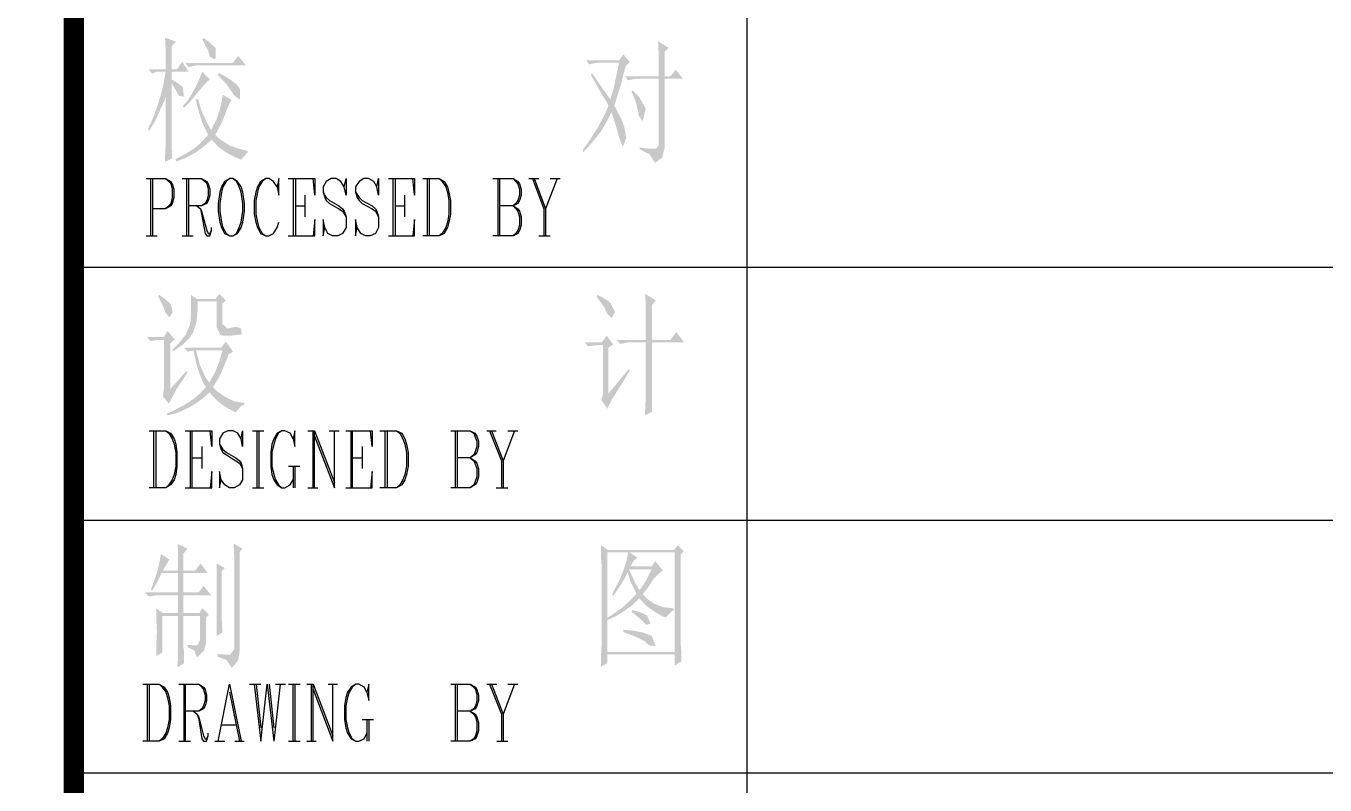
# Paper-space layout 'Layout1' of a CAD drawing. Header units: millimetres. Extents: x 0 to 841, y -74 to 594.
# Drawn here: x 758.78 to 799.89, y 34.62 to 58.63 of the extents above; entities that cross this region are included whole.
import ezdxf

# ---------------------------------------------------------------- set-up
doc = ezdxf.new("R2010")
doc.units = ezdxf.units.MM
for name, color, linetype in [('TB_A1$0$上海中建-图名', 7, 'Continuous'), ('TB_A1$0$上海中建-图框', 24, 'Continuous'), ('TB_A1$0$上海中建-图框字体', 11, 'Continuous')]:
    doc.layers.add(name, color=color, linetype=linetype)

# ---------------------------------------------------------------- blocks, each defined once
blk = doc.blocks.new('TB_A1$0$上海中建A1图框F版')
at = {"layer": 'TB_A1$0$上海中建-图框字体'}
h = blk.add_hatch(color=256, dxfattribs=at)
h.paths.add_polyline_path([(76317.8, 5826.8), (76319.6, 5787.6), (76319.6, 5748.4), (76319.6, 5726), (76338.3, 5726), (76338.3, 5798.8), (76351.4, 5813.7)])
h.paths.add_polyline_path([(76441, 5824.9), (76435.4, 5821.2), (76454.1, 5785.7), (76459.7, 5765.2), (76476.5, 5757.7), (76478.3, 5759.6), (76478.3, 5793.2), (76455.9, 5813.7)])
h.paths.add_polyline_path([(76549.3, 5768.9), (76532.5, 5746.5), (76381.3, 5746.5), (76392.5, 5733.5), (76418.6, 5739.1), (76573.6, 5739.1)])
h.paths.add_polyline_path([(76371.9, 5750.3), (76355.1, 5726), (76338.3, 5726), (76319.6, 5726), (76265.5, 5726), (76276.7, 5712.9), (76289.8, 5718.5), (76319.6, 5718.5), (76338.3, 5718.5), (76392.5, 5718.5)])
h.paths.add_polyline_path([(76338.3, 5718.5), (76319.6, 5718.5), (76312.2, 5677.4), (76302.8, 5640.1), (76319.6, 5640.1), (76319.6, 5600.9), (76319.6, 5563.6), (76319.6, 5524.4), (76319.6, 5487), (76317.8, 5449.7), (76317.8, 5432.9), (76340.2, 5444.1), (76338.3, 5490.7), (76338.3, 5524.4), (76338.3, 5530), (76338.3, 5683), (76349.5, 5688.7), (76338.3, 5694.3)])
h.paths.add_polyline_path([(76435.4, 5718.5), (76422.3, 5686.8), (76409.3, 5660.6), (76390.6, 5628.9), (76373.8, 5610.2), (76377.5, 5604.6), (76399.9, 5627), (76422.3, 5655), (76426.1, 5658.8), (76450.3, 5686.8), (76459.7, 5694.3)])
h.paths.add_polyline_path([(76487.7, 5714.8), (76483.9, 5709.2), (76511.9, 5679.3), (76530.6, 5653.2), (76536.2, 5643.8), (76554.9, 5630.8), (76554.9, 5632.6), (76554.9, 5664.4), (76541.8, 5681.2), (76511.9, 5701.7)])
h.paths.add_polyline_path([(76349.5, 5688.7), (76338.3, 5683), (76357, 5651.3), (76362.6, 5642), (76377.5, 5640.1), (76373.8, 5670)])
h.paths.add_polyline_path([(76500.7, 5645.7), (76493.3, 5606.5), (76482.1, 5571), (76467.1, 5541.2), (76463.4, 5533.7), (76450.3, 5526.2), (76454.1, 5518.8), (76465.3, 5503.8), (76485.8, 5481.4), (76511.9, 5462.7), (76540, 5447.8), (76558.6, 5440.3), (76577.3, 5462.7), (76579.2, 5462.7), (76579.2, 5468.3), (76547.4, 5475.8), (76519.4, 5487), (76493.3, 5503.8), (76476.5, 5518.8), (76495.1, 5552.4), (76508.2, 5584.1), (76508.2, 5586), (76523.1, 5621.4), (76528.7, 5628.9)])
h.paths.add_polyline_path([(76302.8, 5640.1), (76291.6, 5604.6), (76280.4, 5572.9), (76265.5, 5541.2), (76263.6, 5535.6), (76267.4, 5531.8), (76286, 5561.7), (76301, 5595.3), (76315.9, 5627), (76319.6, 5640.1)])
h.paths.add_polyline_path([(76422.3, 5632.6), (76414.9, 5630.8), (76424.2, 5593.4), (76435.4, 5558), (76450.3, 5526.2), (76463.4, 5533.7), (76448.5, 5561.7), (76433.5, 5593.4)])
h.paths.add_polyline_path([(76454.1, 5518.8), (76431.7, 5494.5), (76407.4, 5473.9), (76379.4, 5457.1), (76351.4, 5442.2), (76353.2, 5434.7), (76383.1, 5445.9), (76411.1, 5460.9), (76437.3, 5479.5), (76461.5, 5500.1), (76465.3, 5503.8)])
h = blk.add_hatch(color=256, dxfattribs=at)
h.paths.add_polyline_path([(77878.1, 5814.7), (77879.9, 5777.4), (77879.9, 5749.4), (77879.9, 5704.6), (77898.6, 5704.6), (77898.6, 5781.1), (77911.7, 5794.2)])
h.paths.add_polyline_path([(77767.9, 5773.7), (77754.8, 5755), (77650.3, 5755), (77659.6, 5741.9), (77687.6, 5747.5), (77754.8, 5747.5), (77788.4, 5749.4)])
h.paths.add_polyline_path([(77788.4, 5749.4), (77754.8, 5747.5), (77745.5, 5704.6), (77738, 5667.2), (77728.7, 5637.4), (77726.8, 5631.8), (77717.5, 5618.7), (77721.2, 5611.2), (77708.2, 5581.4), (77689.5, 5545.9), (77687.6, 5542.2), (77667.1, 5510.4), (77648.4, 5482.4), (77640.9, 5473.1), (77640.9, 5463.7), (77667.1, 5491.7), (77687.6, 5517.9), (77697, 5529.1), (77715.6, 5560.8), (77730.6, 5590.7), (77741.8, 5607.5), (77739.9, 5611.2), (77749.2, 5643), (77760.4, 5676.6), (77769.8, 5715.8), (77775.4, 5736.3)])
h.paths.add_polyline_path([(77934.1, 5725.1), (77917.3, 5704.6), (77898.6, 5704.6), (77879.9, 5704.6), (77773.5, 5704.6), (77782.8, 5691.5), (77810.8, 5697.1), (77879.9, 5697.1), (77898.6, 5697.1), (77956.5, 5697.1)])
h.paths.add_polyline_path([(77668.9, 5713.9), (77665.2, 5708.3), (77678.3, 5685.9), (77695.1, 5656), (77717.5, 5618.7), (77726.8, 5631.8), (77706.3, 5659.8), (77685.8, 5689.7)], flags=17)
h.paths.add_polyline_path([(77898.6, 5697.1), (77879.9, 5697.1), (77879.9, 5486.1), (77872.5, 5474.9), (77820.2, 5473.1), (77850, 5458.1), (77851.9, 5456.3), (77868.7, 5430.1), (77891.1, 5446.9), (77898.6, 5476.8)])
h.paths.add_polyline_path([(77797.8, 5659.8), (77794, 5656), (77809, 5618.7), (77816.4, 5585.1), (77816.4, 5581.4), (77827.6, 5562.7), (77831.4, 5568.3), (77838.8, 5601.9), (77835.1, 5609.4), (77820.2, 5635.5)])
h.paths.add_polyline_path([(77741.8, 5607.5), (77730.6, 5590.7), (77743.6, 5551.5), (77753, 5517.9), (77754.8, 5510.4), (77766, 5482.4), (77767.9, 5484.3), (77777.2, 5508.5), (77771.6, 5542.2), (77762.3, 5568.3)], flags=17)
h.paths.add_polyline_path([(77820.2, 5478.7), (77820.2, 5473.1), (77872.5, 5474.9), (77851.9, 5474.9)], flags=17)
h = blk.add_hatch(color=256, dxfattribs=at)
h.paths.add_polyline_path([(76489.9, 5015.9), (76476.9, 4999.1), (76419, 4999.1), (76510.5, 4995.4)])
h.paths.add_polyline_path([(76299.5, 5012.2), (76295.8, 5008.5), (76312.6, 4974.9), (76318.2, 4958.1), (76331.2, 4941.3), (76342.4, 4958.1), (76335, 4984.2), (76310.7, 5004.7)])
h.paths.add_polyline_path([(76400.3, 5012.2), (76400.3, 4974.9), (76400.3, 4965.5), (76398.5, 4930.1), (76394.7, 4913.3), (76383.5, 4887.1), (76361.1, 4859.1), (76340.6, 4838.6), (76344.3, 4834.8), (76374.2, 4855.4), (76396.6, 4877.8), (76407.8, 4896.4), (76417.1, 4926.3), (76420.9, 4963.7), (76420.9, 4991.7), (76480.6, 4991.7), (76510.5, 4995.4), (76419, 4999.1)])
h.paths.add_polyline_path([(76510.5, 4995.4), (76480.6, 4991.7), (76480.6, 4911.4), (76493.7, 4885.2), (76503, 4883.4), (76523.5, 4883.4), (76557.2, 4887.1), (76560.9, 4890.8), (76516.1, 4905.8), (76499.3, 4920.7), (76499.3, 4984.2)])
h.paths.add_polyline_path([(76540.4, 4911.4), (76516.1, 4905.8), (76560.9, 4890.8), (76557.2, 4907.6)], flags=17)
h.paths.add_polyline_path([(76325.6, 4898.3), (76314.4, 4879.6), (76260.3, 4879.6), (76271.5, 4866.6), (76297.6, 4870.3), (76314.4, 4870.3), (76348, 4872.2)])
h.paths.add_polyline_path([(76348, 4872.2), (76314.4, 4870.3), (76314.4, 4715.3), (76310.7, 4691.1), (76329.4, 4668.7), (76346.2, 4698.5), (76353.6, 4713.5), (76335, 4715.3), (76335, 4859.1)])
h.paths.add_polyline_path([(76510.5, 4864.7), (76495.5, 4846), (76377.9, 4846), (76407.8, 4836.7), (76499.3, 4836.7), (76489.9, 4803.1), (76476.9, 4769.5), (76458.2, 4735.9), (76458.2, 4734), (76439.5, 4732.1), (76447, 4720.9), (76428.3, 4700.4), (76405.9, 4681.7), (76379.8, 4664.9), (76348, 4648.1), (76323.8, 4636.9), (76325.6, 4631.3), (76355.5, 4638.8), (76385.4, 4651.9), (76411.5, 4666.8), (76437.7, 4685.5), (76458.2, 4704.1), (76484.3, 4706), (76469.4, 4720.9), (76486.2, 4747.1), (76501.1, 4778.8), (76516.1, 4816.2), (76517.9, 4823.6), (76532.9, 4833)])
h.paths.add_polyline_path([(76377.9, 4846), (76389.1, 4833), (76407.8, 4836.7)], flags=17)
h.paths.add_polyline_path([(76407.8, 4836.7), (76415.3, 4799.4), (76426.5, 4763.9), (76439.5, 4732.1), (76458.2, 4734), (76443.3, 4756.4), (76428.3, 4790), (76417.1, 4831.1), (76415.3, 4836.7), (76499.3, 4836.7)], flags=17)
h.paths.add_polyline_path([(76385.4, 4771.4), (76335, 4715.3), (76353.6, 4713.5), (76372.3, 4741.5), (76389.1, 4767.6)], flags=17)
h.paths.add_polyline_path([(76484.3, 4706), (76458.2, 4704.1), (76480.6, 4679.9), (76506.7, 4659.3), (76534.7, 4644.4), (76540.4, 4640.7), (76559, 4661.2), (76568.4, 4664.9), (76568.4, 4670.5), (76536.6, 4676.1), (76508.6, 4689.2)])
h = blk.add_hatch(color=256, dxfattribs=at)
h.paths.add_polyline_path([(77836.8, 5015.9), (77838.7, 4993.5), (77838.7, 4959.9), (77838.7, 4915.1), (77838.7, 4870.3), (77859.2, 4870.3), (77859.2, 4980.5), (77870.5, 4995.4)])
h.paths.add_polyline_path([(77685.6, 5012.2), (77683.7, 5006.6), (77708, 4973), (77717.4, 4952.5), (77732.3, 4939.4), (77741.6, 4959.9), (77726.7, 4987.9), (77702.4, 5004.7)])
h.paths.add_polyline_path([(77935.8, 4894.6), (77917.1, 4870.3), (77859.2, 4870.3), (77838.7, 4870.3), (77747.2, 4870.3), (77758.4, 4857.2), (77784.6, 4862.8), (77838.7, 4862.8), (77859.2, 4862.8), (77960.1, 4862.8)])
h.paths.add_polyline_path([(77715.5, 4883.4), (77700.6, 4862.8), (77646.4, 4862.8), (77655.7, 4849.8), (77683.7, 4853.5), (77704.3, 4853.5), (77736, 4855.4)])
h.paths.add_polyline_path([(77859.2, 4862.8), (77838.7, 4862.8), (77838.7, 4713.5), (77838.7, 4681.7), (77836.8, 4638.8), (77836.8, 4631.3), (77859.2, 4642.5), (77859.2, 4681.7), (77859.2, 4704.1)])
h.paths.add_polyline_path([(77736, 4855.4), (77704.3, 4853.5), (77704.3, 4711.6), (77704.3, 4702.3), (77698.7, 4679.9), (77717.4, 4651.9), (77734.2, 4685.5), (77736, 4687.3), (77721.1, 4700.4), (77721.1, 4846)])
h.paths.add_polyline_path([(77786.4, 4778.8), (77721.1, 4700.4), (77736, 4687.3), (77747.2, 4706), (77765.9, 4735.9), (77788.3, 4773.2)])
h = blk.add_hatch(color=256, dxfattribs=at)
h.paths.add_polyline_path([(76534.7, 4226.2), (76536.6, 4188.8), (76536.6, 4173.9), (76536.6, 3892), (76523.5, 3873.3), (76484.3, 3867.7), (76514.2, 3856.5), (76514.2, 3854.6), (76529.1, 3832.2), (76549.7, 3856.5), (76553.4, 3884.5), (76553.4, 4198.2), (76562.8, 4209.4)])
h.paths.add_polyline_path([(76357.4, 4224.3), (76359.2, 4190.7), (76359.2, 4166.4), (76359.2, 4140.3), (76310.7, 4140.3), (76376.1, 4140.3), (76376.1, 4194.4), (76389.1, 4209.4)])
h.paths.add_polyline_path([(76305.1, 4192.6), (76297.6, 4155.2), (76290.2, 4127.2), (76275.2, 4086.2), (76273.4, 4080.6), (76277.1, 4076.8), (76295.8, 4108.6), (76307, 4132.8), (76359.2, 4132.8), (76376.1, 4132.8), (76452.6, 4132.8), (76376.1, 4140.3), (76310.7, 4140.3), (76329.4, 4172), (76333.1, 4173.9)])
h.paths.add_polyline_path([(76430.2, 4162.7), (76413.4, 4140.3), (76376.1, 4140.3), (76452.6, 4132.8)], flags=16)
h.paths.add_polyline_path([(76480.6, 4162.7), (76480.6, 4140.3), (76480.6, 4110.4), (76480.6, 4071.2), (76480.6, 4026.4), (76480.6, 3974.1), (76480.6, 3968.5), (76480.6, 3933.1), (76499.3, 3944.3), (76497.4, 3981.6), (76497.4, 4138.4), (76506.7, 4147.8)])
h.paths.add_polyline_path([(76376.1, 4132.8), (76359.2, 4132.8), (76359.2, 4071.2), (76376.1, 4071.2)])
h.paths.add_polyline_path([(76439.5, 4091.8), (76424.6, 4071.2), (76376.1, 4071.2), (76359.2, 4071.2), (76254.7, 4071.2), (76265.9, 4058.1), (76292, 4061.9), (76359.2, 4061.9), (76376.1, 4061.9), (76463.8, 4061.9)])
h.paths.add_polyline_path([(76376.1, 4061.9), (76359.2, 4061.9), (76359.2, 4005.9), (76310.7, 4005.9), (76376.1, 4005.9)])
h.paths.add_polyline_path([(76290.2, 4020.8), (76290.2, 3983.5), (76292, 3946.1), (76290.2, 3908.8), (76290.2, 3871.4), (76290.2, 3869.6), (76308.8, 3880.8), (76308.8, 3996.5), (76359.2, 3996.5), (76376.1, 3996.5), (76428.3, 3996.5), (76456.3, 4000.3), (76376.1, 4005.9), (76310.7, 4005.9)])
h.paths.add_polyline_path([(76435.8, 4020.8), (76426.5, 4005.9), (76376.1, 4005.9), (76456.3, 4000.3)], flags=17)
h.paths.add_polyline_path([(76456.3, 4000.3), (76428.3, 3996.5), (76428.3, 3920), (76419, 3903.2), (76389.1, 3897.6), (76409.7, 3888.2), (76419, 3865.8), (76441.4, 3888.2), (76447, 3910.7), (76447, 3990.9)])
h.paths.add_polyline_path([(76376.1, 3996.5), (76359.2, 3996.5), (76359.2, 3906.9), (76359.2, 3878.9), (76357.4, 3834.1), (76377.9, 3847.2), (76377.9, 3882.6), (76376.1, 3895.7)])
h.paths.add_polyline_path([(76389.1, 3905.1), (76389.1, 3897.6), (76419, 3903.2)], flags=17)
h.paths.add_polyline_path([(76484.3, 3877), (76484.3, 3867.7), (76523.5, 3873.3), (76495.5, 3875.2)], flags=17)
h = blk.add_hatch(color=256, dxfattribs=at)
h.paths.add_polyline_path([(77940.1, 4220.6), (77928.9, 4205.6), (77717.9, 4205.6), (77958.8, 4201.9)], flags=17)
h.paths.add_polyline_path([(77697.4, 4220.6), (77697.4, 4181.4), (77699.3, 4157.1), (77699.3, 3905.1), (77697.4, 3867.7), (77697.4, 3836), (77717.9, 3847.2), (77717.9, 3875.2), (77930.8, 3875.2), (77717.9, 3882.6), (77717.9, 3983.5), (77717.9, 3990.9), (77717.9, 4198.2), (77783.3, 4198.2), (77787, 4198.2), (77930.8, 4198.2), (77958.8, 4201.9), (77717.9, 4205.6)])
h.paths.add_polyline_path([(77958.8, 4201.9), (77930.8, 4198.2), (77930.8, 3882.6), (77717.9, 3882.6), (77930.8, 3875.2), (77930.8, 3839.7), (77951.3, 3852.8), (77951.3, 3888.2), (77949.4, 3912.5), (77949.4, 4190.7)], flags=17)
h.paths.add_polyline_path([(77787, 4198.2), (77783.3, 4198.2), (77777.7, 4168.3), (77768.3, 4140.3), (77781.4, 4134.7), (77792.6, 4101.1), (77809.4, 4067.5), (77818.7, 4078.7), (77803.8, 4104.8), (77787, 4142.2), (77787, 4144), (77858, 4144), (77790.7, 4153.4), (77801.9, 4172), (77813.1, 4181.4)], flags=16)
h.paths.add_polyline_path([(77869.2, 4170.2), (77858, 4153.4), (77790.7, 4153.4), (77858, 4144), (77841.1, 4110.4), (77822.5, 4082.4), (77818.7, 4078.7), (77809.4, 4067.5), (77809.4, 4065.6), (77788.9, 4045.1), (77766.5, 4024.5), (77738.5, 4004), (77717.9, 3990.9), (77717.9, 3983.5), (77745.9, 3996.5), (77772.1, 4013.3), (77798.2, 4032), (77818.7, 4052.5), (77841.1, 4052.5), (77829.9, 4065.6), (77852.4, 4095.5), (77865.4, 4116), (77889.7, 4138.4), (77893.4, 4140.3)], flags=16)
h.paths.add_polyline_path([(77768.3, 4140.3), (77755.3, 4108.6), (77738.5, 4076.8), (77732.9, 4063.7), (77736.6, 4060), (77755.3, 4088), (77773.9, 4117.9), (77781.4, 4134.7)], flags=16)
h.paths.add_polyline_path([(77841.1, 4052.5), (77818.7, 4052.5), (77841.1, 4028.3), (77867.3, 4009.6), (77893.4, 3994.7), (77902.8, 3992.8), (77923.3, 4013.3), (77927, 4013.3), (77927, 4020.8), (77893.4, 4024.5), (77865.4, 4035.7)], flags=16)
h.paths.add_polyline_path([(77796.3, 4015.2), (77794.5, 4009.6), (77824.3, 3985.3), (77841.1, 3968.5), (77854.2, 3972.3), (77843, 3998.4), (77818.7, 4009.6)], flags=16)
h.paths.add_polyline_path([(77768.3, 3953.6), (77768.3, 3946.1), (77805.7, 3931.2), (77833.7, 3918.1), (77850.5, 3903.2), (77869.2, 3901.3), (77869.2, 3905.1), (77858, 3933.1), (77850.5, 3936.8), (77829.9, 3944.3), (77800.1, 3949.9)], flags=16)
at = {"layer": 'TB_A1$0$上海中建-图框'}
for p, q in [((76000, 1100), (76000, 58300)), ((76060, 1100), (76060, 58300)), ((78160, 1100), (78160, 12300)), ((76060, 5100), (83000, 5100)), ((76060, 4300), (83000, 4300)), ((76060, 3500), (83200, 3500))]:
    blk.add_line(p, q, dxfattribs=at)
blk.add_lwpolyline([(2600, 58300), (76000, 58300), (76000, 1100), (2600, 1100)], close=True, dxfattribs=at)
at = {"layer": 'TB_A1$0$上海中建-图框', "const_width": 60}
blk.add_lwpolyline([(76030, 1100), (76030, 58300)], dxfattribs=at)
at = {"layer": 'TB_A1$0$上海中建-图框字体'}
for points in [[(76257.7, 5380.3), (76319.3, 5380.3), (76336.1, 5371), (76339.9, 5363.5), (76345.5, 5346.7), (76345.5, 5320.6), (76339.9, 5301.9), (76336.1, 5294.4), (76319.3, 5285.1), (76278.3, 5285.1)], [(76272.7, 5199.2), (76272.7, 5380.3)], [(76278.3, 5380.3), (76278.3, 5199.2)], [(76319.3, 5380.3), (76330.5, 5371), (76336.1, 5363.5), (76339.9, 5346.7), (76339.9, 5320.6), (76336.1, 5301.9), (76330.5, 5294.4), (76319.3, 5285.1)], [(76371.6, 5380.3), (76433.2, 5380.3), (76450, 5371), (76453.8, 5363.5), (76459.4, 5346.7), (76459.4, 5328), (76453.8, 5311.2), (76450, 5301.9), (76433.2, 5294.4), (76392.1, 5294.4)], [(76386.5, 5199.2), (76386.5, 5380.3)], [(76392.1, 5380.3), (76392.1, 5199.2)], [(76433.2, 5380.3), (76444.4, 5371), (76450, 5363.5), (76453.8, 5346.7), (76453.8, 5328), (76450, 5311.2), (76444.4, 5301.9), (76433.2, 5294.4)], [(76522.8, 5380.3), (76506, 5371), (76496.7, 5354.2), (76491.1, 5337.4), (76485.5, 5301.9), (76485.5, 5277.6), (76491.1, 5242.2), (76496.7, 5225.4), (76506, 5206.7), (76522.8, 5199.2), (76532.2, 5199.2), (76547.1, 5206.7), (76558.3, 5225.4), (76563.9, 5242.2), (76569.5, 5277.6), (76569.5, 5301.9), (76563.9, 5337.4), (76558.3, 5354.2), (76547.1, 5371), (76532.2, 5380.3), (76522.8, 5380.3), (76511.6, 5371), (76500.4, 5354.2), (76496.7, 5337.4), (76491.1, 5301.9), (76491.1, 5277.6), (76496.7, 5242.2), (76500.4, 5225.4), (76511.6, 5206.7), (76522.8, 5199.2)], [(76532.2, 5199.2), (76543.4, 5206.7), (76552.7, 5225.4), (76558.3, 5242.2), (76563.9, 5277.6), (76563.9, 5301.9), (76558.3, 5337.4), (76552.7, 5354.2), (76543.4, 5371), (76532.2, 5380.3)], [(76672.2, 5354.2), (76677.8, 5328), (76677.8, 5380.3), (76672.2, 5354.2), (76661, 5371), (76646.1, 5380.3), (76636.7, 5380.3), (76619.9, 5371), (76610.6, 5354.2), (76605, 5337.4), (76599.4, 5311.2), (76599.4, 5268.3), (76605, 5242.2), (76610.6, 5225.4), (76619.9, 5206.7), (76636.7, 5199.2), (76646.1, 5199.2), (76661, 5206.7), (76672.2, 5225.4), (76677.8, 5242.2)], [(76636.7, 5380.3), (76625.5, 5371), (76614.3, 5354.2), (76610.6, 5337.4), (76605, 5311.2), (76605, 5268.3), (76610.6, 5242.2), (76614.3, 5225.4), (76625.5, 5206.7), (76636.7, 5199.2)], [(76707.7, 5380.3), (76791.7, 5380.3), (76791.7, 5328), (76786.1, 5380.3)], [(76724.5, 5199.2), (76724.5, 5380.3)], [(76730.1, 5380.3), (76730.1, 5199.2)], [(76885, 5354.2), (76890.6, 5380.3), (76890.6, 5328), (76885, 5354.2), (76873.8, 5371), (76858.9, 5380.3), (76844, 5380.3), (76827.2, 5371), (76817.8, 5354.2), (76817.8, 5337.4), (76823.4, 5320.6), (76827.2, 5311.2), (76838.4, 5301.9), (76868.2, 5285.1), (76879.4, 5277.6), (76890.6, 5259)], [(76987.7, 5354.2), (76993.3, 5380.3), (76993.3, 5328), (76987.7, 5354.2), (76978.4, 5371), (76961.6, 5380.3), (76946.7, 5380.3), (76931.7, 5371), (76920.5, 5354.2), (76920.5, 5337.4), (76926.1, 5320.6), (76931.7, 5311.2), (76941.1, 5301.9), (76972.8, 5285.1), (76984, 5277.6), (76993.3, 5259)], [(77025.1, 5380.3), (77107.2, 5380.3), (77107.2, 5328), (77101.6, 5380.3)], [(77040, 5199.2), (77040, 5380.3)], [(77045.6, 5380.3), (77045.6, 5199.2)], [(77133.4, 5380.3), (77185.6, 5380.3), (77200.6, 5371), (77211.8, 5354.2), (77215.5, 5337.4), (77221.1, 5311.2), (77221.1, 5268.3), (77215.5, 5242.2), (77211.8, 5225.4), (77200.6, 5206.7), (77185.6, 5199.2), (77133.4, 5199.2)], [(77148.3, 5199.2), (77148.3, 5380.3)], [(77153.9, 5380.3), (77153.9, 5199.2)], [(77185.6, 5380.3), (77195, 5371), (77206.2, 5354.2), (77211.8, 5337.4), (77215.5, 5311.2), (77215.5, 5268.3), (77211.8, 5242.2), (77206.2, 5225.4), (77195, 5206.7), (77185.6, 5199.2)], [(77355.5, 5380.3), (77419, 5380.3), (77434, 5371), (77439.6, 5363.5), (77445.2, 5346.7), (77445.2, 5328), (77439.6, 5311.2), (77434, 5301.9), (77419, 5294.4)], [(77372.3, 5199.2), (77372.3, 5380.3)], [(77376.1, 5380.3), (77376.1, 5199.2)], [(77419, 5380.3), (77428.4, 5371), (77434, 5363.5), (77439.6, 5346.7), (77439.6, 5328), (77434, 5311.2), (77428.4, 5301.9), (77419, 5294.4), (77376.1, 5294.4)], [(77469.4, 5380.3), (77501.2, 5380.3)], [(77480.6, 5380.3), (77516.1, 5285.1), (77516.1, 5199.2)], [(77486.2, 5380.3), (77521.7, 5285.1), (77521.7, 5199.2)], [(77559, 5380.3), (77521.7, 5285.1)], [(77536.6, 5380.3), (77568.4, 5380.3)], [(76760, 5328), (76760, 5259)], [(76817.8, 5337.4), (76827.2, 5320.6), (76838.4, 5311.2), (76868.2, 5294.4), (76879.4, 5285.1), (76885, 5277.6), (76890.6, 5259), (76890.6, 5225.4), (76879.4, 5206.7), (76864.5, 5199.2), (76847.7, 5199.2), (76832.8, 5206.7), (76823.4, 5225.4), (76817.8, 5251.5), (76817.8, 5199.2), (76823.4, 5225.4)], [(76920.5, 5337.4), (76931.7, 5320.6), (76941.1, 5311.2), (76972.8, 5294.4), (76984, 5285.1), (76987.7, 5277.6), (76993.3, 5259), (76993.3, 5225.4), (76984, 5206.7), (76967.2, 5199.2), (76952.3, 5199.2), (76937.3, 5206.7), (76926.1, 5225.4), (76920.5, 5251.5), (76920.5, 5199.2), (76926.1, 5225.4)], [(77075.5, 5328), (77075.5, 5259)], [(76418.3, 5294.4), (76429.5, 5285.1), (76433.2, 5277.6), (76450, 5216), (76453.8, 5206.7), (76459.4, 5206.7), (76465, 5216)], [(76429.5, 5285.1), (76433.2, 5268.3), (76444.4, 5206.7), (76450, 5199.2), (76459.4, 5199.2), (76465, 5216), (76465, 5225.4)], [(76730.1, 5294.4), (76760, 5294.4)], [(77045.6, 5294.4), (77075.5, 5294.4)], [(77419, 5294.4), (77434, 5285.1), (77439.6, 5277.6), (77445.2, 5259), (77445.2, 5232.8), (77439.6, 5216), (77434, 5206.7), (77419, 5199.2), (77355.5, 5199.2)], [(77419, 5294.4), (77428.4, 5285.1), (77434, 5277.6), (77439.6, 5259), (77439.6, 5232.8), (77434, 5216), (77428.4, 5206.7), (77419, 5199.2)], [(76707.7, 5199.2), (76791.7, 5199.2), (76791.7, 5251.5), (76786.1, 5199.2)], [(77025.1, 5199.2), (77107.2, 5199.2), (77107.2, 5251.5), (77101.6, 5199.2)], [(76257.7, 5199.2), (76293.2, 5199.2)], [(76371.6, 5199.2), (76407.1, 5199.2)], [(77501.2, 5199.2), (77536.6, 5199.2)], [(76267.8, 4582.8), (76320, 4582.8), (76335, 4575.3), (76346.2, 4556.6), (76351.8, 4539.8), (76355.5, 4513.7), (76355.5, 4470.8), (76351.8, 4444.6), (76346.2, 4427.8), (76335, 4411), (76320, 4401.7), (76267.8, 4401.7)], [(76282.7, 4401.7), (76282.7, 4582.8)], [(76288.3, 4582.8), (76288.3, 4401.7)], [(76320, 4582.8), (76329.4, 4575.3), (76340.6, 4556.6), (76346.2, 4539.8), (76351.8, 4513.7), (76351.8, 4470.8), (76346.2, 4444.6), (76340.6, 4427.8), (76329.4, 4411), (76320, 4401.7)], [(76381.7, 4582.8), (76465.7, 4582.8), (76465.7, 4532.4), (76460.1, 4582.8)], [(76398.5, 4401.7), (76398.5, 4582.8)], [(76402.2, 4582.8), (76402.2, 4401.7)], [(76559, 4556.6), (76562.8, 4582.8), (76562.8, 4532.4), (76559, 4556.6), (76547.8, 4575.3), (76532.9, 4582.8), (76516.1, 4582.8), (76501.1, 4575.3), (76489.9, 4556.6), (76489.9, 4539.8), (76495.5, 4523), (76501.1, 4513.7), (76512.3, 4506.2), (76542.2, 4487.6), (76553.4, 4480.1), (76562.8, 4463.3)], [(76594.5, 4582.8), (76630, 4582.8)], [(76609.4, 4401.7), (76609.4, 4582.8)], [(76615, 4582.8), (76615, 4401.7)], [(76723.3, 4556.6), (76728.9, 4532.4), (76728.9, 4582.8), (76723.3, 4556.6), (76714, 4575.3), (76697.2, 4582.8), (76687.8, 4582.8), (76672.9, 4575.3), (76661.7, 4556.6), (76656.1, 4539.8), (76652.4, 4513.7), (76652.4, 4470.8), (76656.1, 4444.6), (76661.7, 4427.8), (76672.9, 4411), (76687.8, 4401.7), (76697.2, 4401.7), (76714, 4411), (76723.3, 4427.8)], [(76687.8, 4582.8), (76676.6, 4575.3), (76667.3, 4556.6), (76661.7, 4539.8), (76656.1, 4513.7), (76656.1, 4470.8), (76661.7, 4444.6), (76667.3, 4427.8), (76676.6, 4411), (76687.8, 4401.7)], [(76770, 4582.8), (76790.5, 4582.8)], [(76786.8, 4401.7), (76786.8, 4582.8)], [(76790.5, 4401.7), (76790.5, 4582.8), (76854, 4418.5)], [(76790.5, 4566), (76854, 4401.7), (76854, 4582.8)], [(76837.2, 4582.8), (76868.9, 4582.8)], [(76889.5, 4582.8), (76973.5, 4582.8), (76973.5, 4532.4), (76967.9, 4582.8)], [(76906.3, 4401.7), (76906.3, 4582.8)], [(76910, 4582.8), (76910, 4401.7)], [(76997.8, 4582.8), (77050.1, 4582.8), (77066.9, 4575.3), (77076.2, 4556.6), (77081.8, 4539.8), (77087.4, 4513.7), (77087.4, 4470.8), (77081.8, 4444.6), (77076.2, 4427.8), (77066.9, 4411), (77050.1, 4401.7), (76997.8, 4401.7)], [(77014.6, 4401.7), (77014.6, 4582.8)], [(77020.2, 4582.8), (77020.2, 4401.7)], [(77050.1, 4582.8), (77061.3, 4575.3), (77070.6, 4556.6), (77076.2, 4539.8), (77081.8, 4513.7), (77081.8, 4470.8), (77076.2, 4444.6), (77070.6, 4427.8), (77061.3, 4411), (77050.1, 4401.7)], [(77221.8, 4582.8), (77283.4, 4582.8), (77298.4, 4575.3), (77304, 4566), (77309.6, 4549.2), (77309.6, 4532.4), (77304, 4513.7), (77298.4, 4506.2), (77283.4, 4496.9)], [(77236.8, 4401.7), (77236.8, 4582.8)], [(77242.4, 4582.8), (77242.4, 4401.7)], [(77283.4, 4582.8), (77294.6, 4575.3), (77298.4, 4566), (77304, 4549.2), (77304, 4532.4), (77298.4, 4513.7), (77294.6, 4506.2), (77283.4, 4496.9), (77242.4, 4496.9)], [(77335.7, 4582.8), (77365.6, 4582.8)], [(77345, 4582.8), (77382.4, 4487.6), (77382.4, 4401.7)], [(77350.6, 4582.8), (77388, 4487.6), (77388, 4401.7)], [(77423.5, 4582.8), (77388, 4487.6)], [(77402.9, 4582.8), (77434.7, 4582.8)], [(76433.9, 4532.4), (76433.9, 4463.3)], [(76489.9, 4539.8), (76501.1, 4523), (76512.3, 4513.7), (76542.2, 4496.9), (76553.4, 4487.6), (76559, 4480.1), (76562.8, 4463.3), (76562.8, 4427.8), (76553.4, 4411), (76536.6, 4401.7), (76521.7, 4401.7), (76506.7, 4411), (76495.5, 4427.8), (76489.9, 4454), (76489.9, 4401.7), (76495.5, 4427.8)], [(76941.8, 4532.4), (76941.8, 4463.3)], [(76402.2, 4496.9), (76433.9, 4496.9)], [(76910, 4496.9), (76941.8, 4496.9)], [(77283.4, 4496.9), (77298.4, 4487.6), (77304, 4480.1), (77309.6, 4463.3), (77309.6, 4437.2), (77304, 4418.5), (77298.4, 4411), (77283.4, 4401.7), (77221.8, 4401.7)], [(77283.4, 4496.9), (77294.6, 4487.6), (77298.4, 4480.1), (77304, 4463.3), (77304, 4437.2), (77298.4, 4418.5), (77294.6, 4411), (77283.4, 4401.7)], [(76381.7, 4401.7), (76465.7, 4401.7), (76465.7, 4454), (76460.1, 4401.7)], [(76708.4, 4470.8), (76743.9, 4470.8)], [(76723.3, 4470.8), (76723.3, 4401.7)], [(76728.9, 4470.8), (76728.9, 4401.7)], [(76889.5, 4401.7), (76973.5, 4401.7), (76973.5, 4454), (76967.9, 4401.7)], [(76594.5, 4401.7), (76630, 4401.7)], [(76770, 4401.7), (76801.7, 4401.7)], [(77365.6, 4401.7), (77402.9, 4401.7)], [(76247.3, 3781.1), (76299.5, 3781.1), (76314.5, 3771.8), (76325.7, 3755), (76331.3, 3738.2), (76335, 3712), (76335, 3669.1), (76331.3, 3642.9), (76325.7, 3626.1), (76314.5, 3607.5), (76299.5, 3600), (76247.3, 3600)], [(76262.2, 3600), (76262.2, 3781.1)], [(76267.8, 3781.1), (76267.8, 3600)], [(76299.5, 3781.1), (76308.9, 3771.8), (76320.1, 3755), (76325.7, 3738.2), (76331.3, 3712), (76331.3, 3669.1), (76325.7, 3642.9), (76320.1, 3626.1), (76308.9, 3607.5), (76299.5, 3600)], [(76361.2, 3781.1), (76424.6, 3781.1), (76439.6, 3771.8), (76445.2, 3764.3), (76448.9, 3745.6), (76448.9, 3728.8), (76445.2, 3712), (76439.6, 3702.7), (76424.6, 3695.2), (76381.7, 3695.2)], [(76378, 3600), (76378, 3781.1)], [(76381.7, 3781.1), (76381.7, 3600)], [(76424.6, 3781.1), (76434, 3771.8), (76439.6, 3764.3), (76445.2, 3745.6), (76445.2, 3728.8), (76439.6, 3712), (76434, 3702.7), (76424.6, 3695.2)], [(76486.2, 3600), (76521.7, 3781.1), (76559.1, 3600)], [(76521.7, 3755), (76553.5, 3600)], [(76585.2, 3781.1), (76620.7, 3781.1)], [(76600.1, 3781.1), (76620.7, 3600)], [(76605.7, 3781.1), (76620.7, 3642.9)], [(76620.7, 3600), (76641.2, 3781.1), (76661.8, 3600)], [(76646.8, 3781.1), (76661.8, 3642.9)], [(76682.3, 3781.1), (76661.8, 3600)], [(76667.4, 3781.1), (76699.1, 3781.1)], [(76708.4, 3781.1), (76745.8, 3781.1)], [(76723.4, 3600), (76723.4, 3781.1)], [(76729, 3781.1), (76729, 3600)], [(76766.3, 3781.1), (76786.8, 3781.1)], [(76781.2, 3600), (76781.2, 3781.1)], [(76786.8, 3600), (76786.8, 3781.1), (76848.5, 3616.8)], [(76786.8, 3764.3), (76848.5, 3600), (76848.5, 3781.1)], [(76833.5, 3781.1), (76863.4, 3781.1)], [(76956.7, 3755), (76962.3, 3728.8), (76962.3, 3781.1), (76956.7, 3755), (76947.4, 3771.8), (76930.6, 3781.1), (76921.3, 3781.1), (76906.3, 3771.8), (76895.1, 3755), (76889.5, 3738.2), (76885.8, 3712), (76885.8, 3669.1), (76889.5, 3642.9), (76895.1, 3626.1), (76906.3, 3607.5), (76921.3, 3600), (76930.6, 3600), (76947.4, 3607.5), (76956.7, 3626.1)], [(76921.3, 3781.1), (76910.1, 3771.8), (76900.7, 3755), (76895.1, 3738.2), (76889.5, 3712), (76889.5, 3669.1), (76895.1, 3642.9), (76900.7, 3626.1), (76910.1, 3607.5), (76921.3, 3600)], [(77221.9, 3781.1), (77283.5, 3781.1), (77300.3, 3771.8), (77304, 3764.3), (77309.6, 3745.6), (77309.6, 3728.8), (77304, 3712), (77300.3, 3702.7), (77283.5, 3695.2)], [(77236.8, 3600), (77236.8, 3781.1)], [(77242.4, 3781.1), (77242.4, 3600)], [(77283.5, 3781.1), (77294.7, 3771.8), (77300.3, 3764.3), (77304, 3745.6), (77304, 3728.8), (77300.3, 3712), (77294.7, 3702.7), (77283.5, 3695.2), (77242.4, 3695.2)], [(77335.8, 3781.1), (77367.5, 3781.1)], [(77345.1, 3781.1), (77382.4, 3685.9), (77382.4, 3600)], [(77350.7, 3781.1), (77388, 3685.9), (77388, 3600)], [(77423.5, 3781.1), (77388, 3685.9)], [(77403, 3781.1), (77434.7, 3781.1)], [(76407.8, 3695.2), (76419, 3685.9), (76424.6, 3676.5), (76439.6, 3616.8), (76445.2, 3607.5), (76448.9, 3607.5), (76454.5, 3616.8)], [(76419, 3685.9), (76424.6, 3669.1), (76434, 3607.5), (76439.6, 3600), (76448.9, 3600), (76454.5, 3616.8), (76454.5, 3626.1)], [(76941.8, 3669.1), (76977.3, 3669.1)], [(76956.7, 3669.1), (76956.7, 3600)], [(76962.3, 3669.1), (76962.3, 3600)], [(77283.5, 3695.2), (77300.3, 3685.9), (77304, 3676.5), (77309.6, 3659.7), (77309.6, 3633.6), (77304, 3616.8), (77300.3, 3607.5), (77283.5, 3600), (77221.9, 3600)], [(77283.5, 3695.2), (77294.7, 3685.9), (77300.3, 3676.5), (77304, 3659.7), (77304, 3633.6), (77300.3, 3616.8), (77294.7, 3607.5), (77283.5, 3600)], [(76495.6, 3652.3), (76542.3, 3652.3)], [(76361.2, 3600), (76398.5, 3600)], [(76475, 3600), (76506.8, 3600)], [(76538.5, 3600), (76568.4, 3600)], [(76708.4, 3600), (76745.8, 3600)], [(76766.3, 3600), (76796.2, 3600)], [(77367.5, 3600), (77403, 3600)]]:
    blk.add_lwpolyline(points, dxfattribs=at)
blk = doc.blocks.new('TB_A1', base_point=(71770.76, 112758.286))
at = {"layer": 'TB_A1$0$上海中建-图名', "xscale": 0.01, "yscale": 0.01, "zscale": 0.01}
blk.add_blockref('TB_A1$0$上海中建A1图框F版', (0, 0), dxfattribs=at)

psp = doc.layouts.get("Layout1")

# ---------------------------------------------------------------- block references
psp.add_blockref('TB_A1', (71770.76, 112758.286))

doc.saveas('drawing.dxf')
